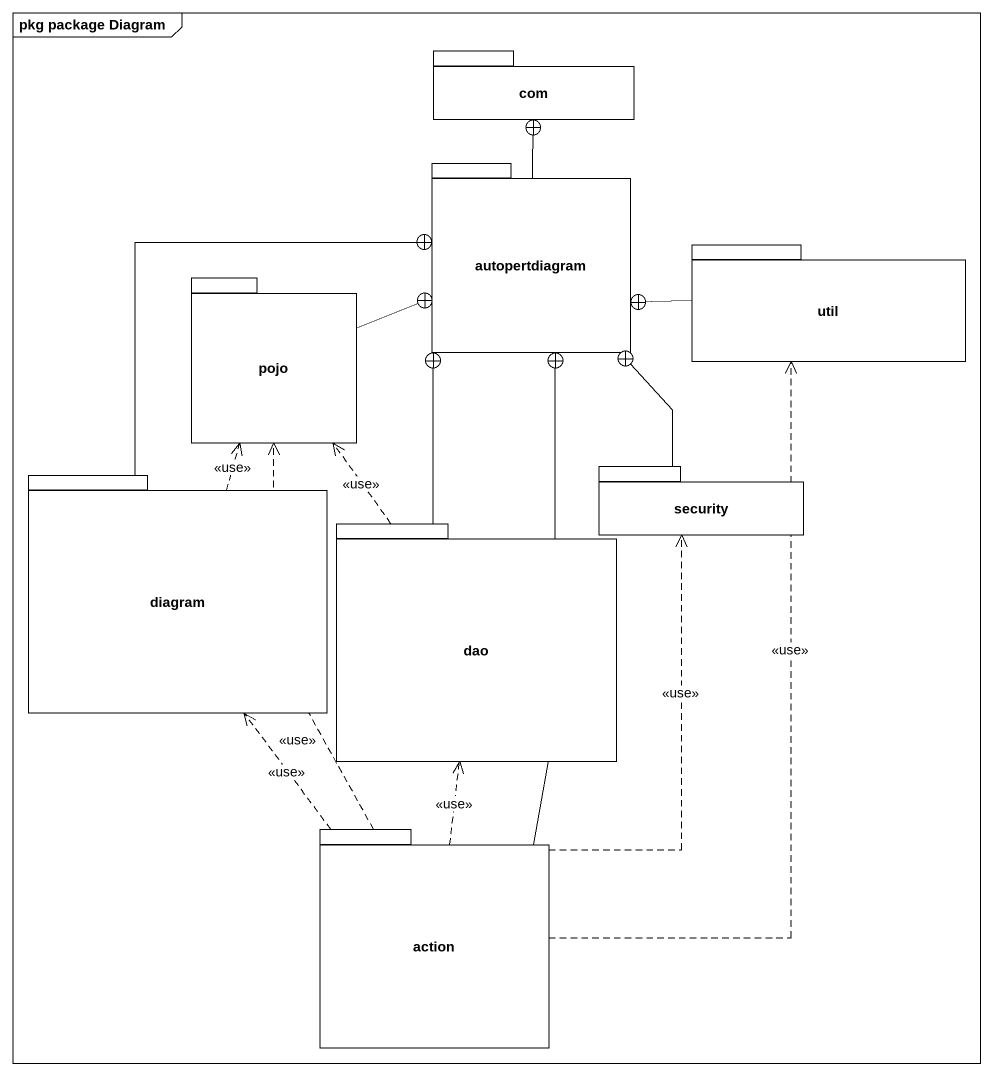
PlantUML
@startuml
mainframe pkg package Diagram
package com {
}
package autopertdiagram {
}
package util {
}
package pojo {
}
package diagram {
}
package security {
}
package dao {
}
package "action" as action_ {
}
autopertdiagram -up-+ com
util -left-+ autopertdiagram
pojo -right-+ autopertdiagram
diagram -up-+ autopertdiagram
diagram .up.> pojo : <<use>>
security -up-+ autopertdiagram
dao -up-+ autopertdiagram
dao .up.> pojo : <<use>>
action_ -up-+ autopertdiagram
action_ .up.> util : <<use>>
action_ .up.> pojo : <<use>>
action_ .up.> diagram : <<use>>
action_ .up.> security : <<use>>
action_ .up.> dao : <<use>>
@enduml
